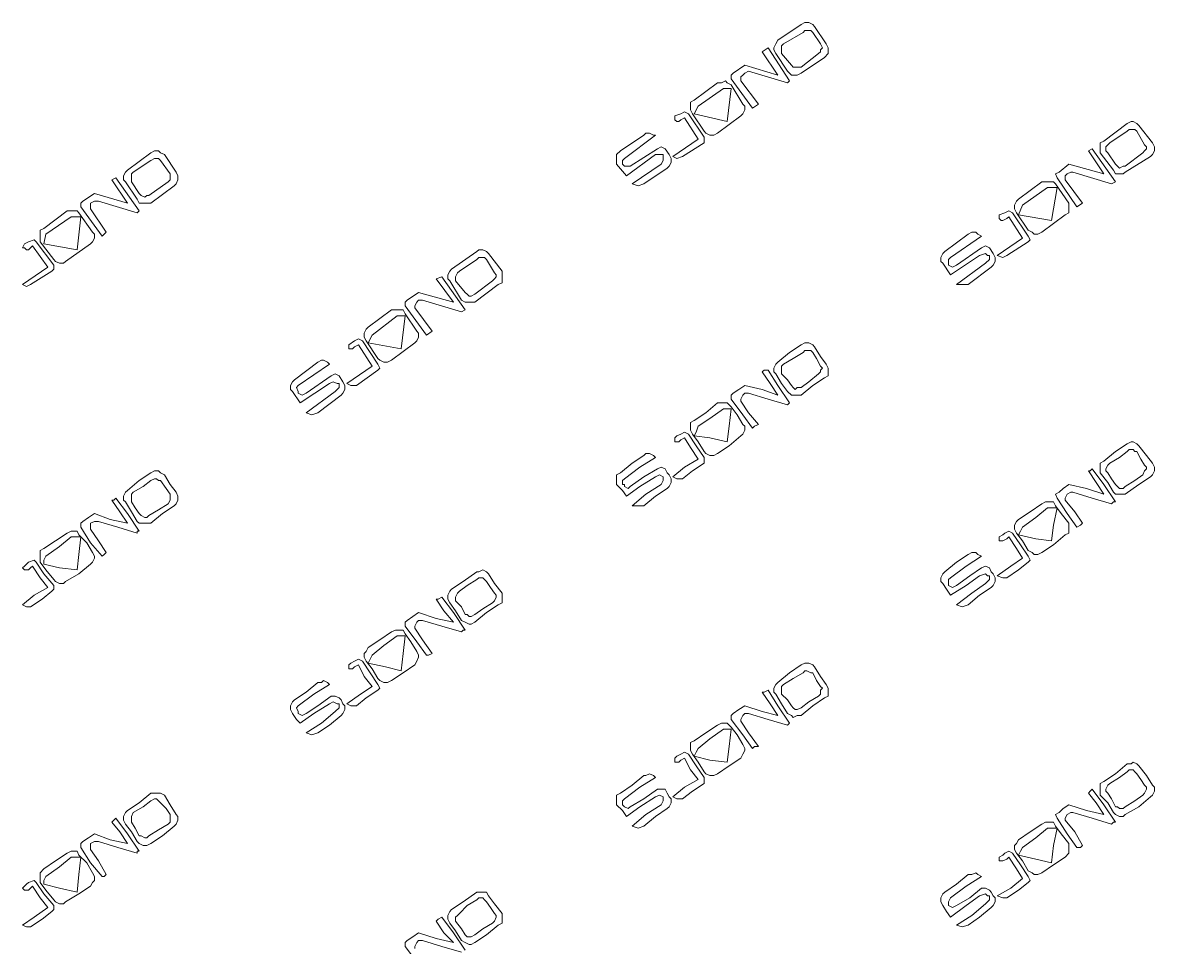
# Model space of a CAD drawing. Extents: x -66030 to 95157, y -13132 to 45879.
# Drawn here: x -17591 to -15314, y 26601 to 28462 of the extents above; entities that cross this region are included whole.
import ezdxf

# ---------------------------------------------------------------- set-up
doc = ezdxf.new("R2010")
doc.units = 0
doc.header["$LTSCALE"] = 100
doc.header["$MEASUREMENT"] = 0
doc.layers.get('0').update_dxf_attribs({"linetype": 'CONTINUOUS'})

msp = doc.modelspace()

# ---------------------------------------------------------------- linework, layer by layer
at = {"lineweight": 0}
for points in [[(-16071.7, 28426.6), (-16024.8, 28457.8), (-16017, 28461.7), (-16009.2, 28461.7), (-16001.4, 28457.8), (-15997.5, 28453.9), (-15974, 28418.8), (-15970.1, 28411), (-15970.1, 28403.2), (-15970.1, 28399.3), (-15978, 28391.4), (-16024.8, 28360.2), (-16032.6, 28356.3), (-16040.4, 28356.3), (-16044.4, 28356.3), (-16052.2, 28364.1), (-16075.6, 28399.3), (-16079.5, 28407.1), (-16079.5, 28411), (-16075.6, 28418.8), (-16071.7, 28426.6)], [(-16060, 28418.8), (-16020.9, 28442.2), (-16017, 28446.1), (-16013.1, 28446.1), (-16005.3, 28446.1), (-16001.4, 28442.2), (-15985.8, 28418.8), (-15981.9, 28411), (-15985.8, 28407.1), (-15985.8, 28403.2), (-15989.7, 28399.3), (-16024.8, 28371.9), (-16032.6, 28371.9), (-16036.5, 28371.9), (-16040.4, 28371.9), (-16044.4, 28375.8), (-16063.9, 28399.3), (-16063.9, 28403.2), (-16063.9, 28411), (-16063.9, 28414.9), (-16060, 28418.8)], [(-16165.4, 28348.5), (-16122.5, 28289.9), (-16110.8, 28297.7), (-16145.9, 28344.6), (-16145.9, 28352.4), (-16142, 28356.3), (-16138.1, 28360.2), (-16130.3, 28364.1), (-16052.2, 28340.7), (-16048.3, 28344.6), (-16091.2, 28411), (-16102.9, 28403.2), (-16071.7, 28356.3), (-16138.1, 28375.8), (-16161.5, 28360.2), (-16165.4, 28356.3), (-16165.4, 28348.5)], [(-16239.7, 28305.5), (-16192.8, 28340.7), (-16185, 28340.7), (-16177.2, 28344.6), (-16173.3, 28340.7), (-16165.4, 28336.8), (-16142, 28297.7), (-16138.1, 28293.8), (-16138.1, 28286), (-16142, 28278.2), (-16145.9, 28274.3), (-16192.8, 28239.1), (-16200.6, 28235.2), (-16208.4, 28235.2), (-16216.2, 28239.1), (-16220.1, 28243), (-16243.6, 28278.2), (-16247.5, 28286), (-16247.5, 28293.8), (-16247.5, 28301.6), (-16239.7, 28305.5)], [(-16239.7, 28278.2), (-16231.8, 28293.8), (-16181.1, 28328.9), (-16165.4, 28328.9), (-16173.3, 28262.5), (-16239.7, 28278.2)], [(-16270.9, 28262.5), (-16274.8, 28262.5), (-16278.7, 28266.4), (-16278.7, 28270.4), (-16278.7, 28274.3), (-16267, 28278.2), (-16259.2, 28282.1), (-16251.4, 28278.2), (-16220.1, 28231.3), (-16220.1, 28227.4), (-16220.1, 28219.6), (-16263.1, 28192.2), (-16274.8, 28188.3), (-16282.6, 28192.2), (-16231.8, 28227.4), (-16259.2, 28270.4), (-16267, 28266.4), (-16270.9, 28262.5)], [(-15415.5, 28223.5), (-15368.6, 28258.6), (-15360.8, 28262.5), (-15356.9, 28262.5), (-15349.1, 28258.6), (-15345.2, 28254.7), (-15317.8, 28219.6), (-15313.9, 28211.8), (-15313.9, 28204), (-15317.8, 28196.1), (-15321.7, 28192.2), (-15372.5, 28161), (-15376.4, 28157.1), (-15384.2, 28157.1), (-15392.1, 28157.1), (-15396, 28164.9), (-15423.3, 28200), (-15423.3, 28204), (-15423.3, 28211.8), (-15423.3, 28219.6), (-15415.5, 28223.5)], [(-16388.1, 28204), (-16341.2, 28235.2), (-16337.3, 28239.1), (-16329.5, 28239.1), (-16321.7, 28235.2), (-16317.8, 28235.2), (-16380.3, 28188.3), (-16384.2, 28184.4), (-16384.2, 28176.6), (-16380.3, 28172.7), (-16372.5, 28172.7), (-16368.5, 28172.7), (-16313.9, 28207.9), (-16306.1, 28211.8), (-16298.2, 28207.9), (-16290.4, 28196.1), (-16286.5, 28188.3), (-16286.5, 28180.5), (-16290.4, 28172.7), (-16294.3, 28168.8), (-16341.2, 28137.6), (-16352.9, 28133.6), (-16364.6, 28137.6), (-16306.1, 28176.6), (-16302.1, 28184.4), (-16302.1, 28192.2), (-16302.1, 28196.1), (-16310, 28196.1), (-16317.8, 28196.1), (-16376.4, 28153.2), (-16395.9, 28176.6), (-16395.9, 28184.4), (-16395.9, 28188.3), (-16395.9, 28196.1), (-16388.1, 28204)], [(-15403.8, 28219.6), (-15368.6, 28243), (-15364.7, 28246.9), (-15356.9, 28246.9), (-15353, 28246.9), (-15349.1, 28243), (-15333.5, 28215.7), (-15329.6, 28211.8), (-15329.6, 28207.9), (-15333.5, 28204), (-15337.4, 28200), (-15372.5, 28172.7), (-15376.4, 28172.7), (-15384.2, 28168.8), (-15388.2, 28172.7), (-15392.1, 28176.6), (-15407.7, 28200), (-15411.6, 28204), (-15411.6, 28211.8), (-15407.7, 28215.7), (-15403.8, 28219.6)], [(-17380.2, 28164.9), (-17333.3, 28200), (-17325.5, 28204), (-17317.7, 28204), (-17313.8, 28200), (-17306, 28196.1), (-17282.5, 28161), (-17278.6, 28153.2), (-17278.6, 28145.4), (-17282.5, 28137.6), (-17286.5, 28133.6), (-17333.3, 28098.5), (-17341.1, 28098.5), (-17348.9, 28098.5), (-17356.8, 28098.5), (-17360.7, 28106.3), (-17384.1, 28141.5), (-17388, 28145.4), (-17388, 28153.2), (-17384.1, 28161), (-17380.2, 28164.9)], [(-15509.2, 28149.3), (-15470.2, 28090.7), (-15458.5, 28098.5), (-15493.6, 28145.4), (-15493.6, 28153.2), (-15489.7, 28157.1), (-15481.9, 28161), (-15478, 28161), (-15399.9, 28137.6), (-15392.1, 28141.5), (-15438.9, 28207.9), (-15446.7, 28204), (-15415.5, 28157.1), (-15485.8, 28176.6), (-15505.3, 28161), (-15513.1, 28157.1), (-15509.2, 28149.3)], [(-17368.5, 28161), (-17333.3, 28184.4), (-17325.5, 28188.3), (-17321.6, 28188.3), (-17317.7, 28188.3), (-17313.8, 28184.4), (-17294.3, 28157.1), (-17294.3, 28153.2), (-17294.3, 28149.3), (-17294.3, 28145.4), (-17298.2, 28141.5), (-17337.2, 28114.1), (-17341.1, 28114.1), (-17345, 28110.2), (-17352.9, 28114.1), (-17356.8, 28118), (-17372.4, 28141.5), (-17372.4, 28145.4), (-17372.4, 28153.2), (-17372.4, 28157.1), (-17368.5, 28161)], [(-17473.9, 28090.7), (-17431, 28032.1), (-17423.2, 28039.9), (-17454.4, 28086.8), (-17454.4, 28090.7), (-17454.4, 28098.5), (-17446.6, 28102.4), (-17438.8, 28102.4), (-17360.7, 28079), (-17356.8, 28082.9), (-17403.6, 28149.3), (-17411.4, 28145.4), (-17380.2, 28098.5), (-17446.6, 28118), (-17470, 28102.4), (-17473.9, 28098.5), (-17473.9, 28090.7)], [(-15587.4, 28106.3), (-15540.5, 28141.5), (-15532.7, 28141.5), (-15524.9, 28141.5), (-15517, 28141.5), (-15513.1, 28137.6), (-15485.8, 28098.5), (-15485.8, 28094.6), (-15485.8, 28086.8), (-15485.8, 28079), (-15493.6, 28075.1), (-15540.5, 28039.9), (-15548.3, 28036), (-15556.1, 28036), (-15560, 28039.9), (-15567.8, 28043.8), (-15591.3, 28079), (-15595.2, 28086.8), (-15595.2, 28094.6), (-15591.3, 28102.4), (-15587.4, 28106.3)], [(-15587.4, 28075.1), (-15579.5, 28094.6), (-15528.8, 28129.7), (-15509.2, 28129.7), (-15521, 28063.3), (-15587.4, 28075.1)], [(-17548.2, 28047.7), (-17501.3, 28082.9), (-17493.5, 28082.9), (-17489.6, 28082.9), (-17481.7, 28082.9), (-17477.8, 28079), (-17450.5, 28039.9), (-17446.6, 28036), (-17446.6, 28028.2), (-17450.5, 28020.4), (-17454.4, 28016.5), (-17505.2, 27981.3), (-17509.1, 27977.4), (-17516.9, 27977.4), (-17524.7, 27981.3), (-17528.6, 27985.2), (-17556, 28020.4), (-17556, 28028.2), (-17556, 28036), (-17556, 28043.8), (-17548.2, 28047.7)], [(-15618.6, 28063.3), (-15622.5, 28063.3), (-15626.4, 28067.2), (-15626.4, 28067.2), (-15626.4, 28075.1), (-15614.7, 28079), (-15606.9, 28082.9), (-15599.1, 28079), (-15567.8, 28032.1), (-15563.9, 28024.3), (-15567.8, 28020.4), (-15610.8, 27993), (-15618.6, 27989.1), (-15630.3, 27993), (-15579.5, 28028.2), (-15606.9, 28071.2), (-15610.8, 28067.2), (-15618.6, 28063.3)], [(-17548.2, 28016.5), (-17544.2, 28036), (-17493.5, 28071.2), (-17473.9, 28071.2), (-17481.7, 28004.7), (-17548.2, 28016.5)], [(-15735.8, 28000.8), (-15688.9, 28036), (-15681.1, 28039.9), (-15673.3, 28039.9), (-15669.4, 28036), (-15661.6, 28032.1), (-15724.1, 27989.1), (-15728, 27985.2), (-15728, 27977.4), (-15728, 27973.5), (-15720.2, 27969.6), (-15712.3, 27973.5), (-15661.6, 28008.7), (-15653.8, 28012.6), (-15645.9, 28008.7), (-15638.1, 27996.9), (-15634.2, 27989.1), (-15634.2, 27981.3), (-15638.1, 27973.5), (-15642, 27969.6), (-15688.9, 27934.4), (-15700.6, 27934.4), (-15712.3, 27934.4), (-15653.8, 27977.4), (-15645.9, 27985.2), (-15645.9, 27993), (-15649.9, 27993), (-15653.8, 27996.9), (-15665.5, 27993), (-15724.1, 27954), (-15739.7, 27977.4), (-15743.6, 27981.3), (-15743.6, 27989.1), (-15739.7, 27996.9), (-15735.8, 28000.8)], [(-17579.4, 28004.7), (-17583.3, 28004.7), (-17587.2, 28008.7), (-17591.1, 28008.7), (-17587.2, 28016.5), (-17579.4, 28020.4), (-17567.7, 28024.3), (-17563.8, 28020.4), (-17528.6, 27973.5), (-17528.6, 27965.7), (-17532.5, 27961.8), (-17575.5, 27934.4), (-17583.3, 27930.5), (-17591.1, 27934.4), (-17540.3, 27969.6), (-17571.6, 28012.6), (-17575.5, 28008.7), (-17579.4, 28004.7)], [(-16727.9, 27965.7), (-16677.1, 28000.8), (-16673.2, 28004.7), (-16665.4, 28004.7), (-16657.6, 28000.8), (-16653.7, 27996.9), (-16626.3, 27961.8), (-16626.3, 27954), (-16626.3, 27946.2), (-16626.3, 27938.3), (-16634.2, 27934.4), (-16681, 27899.3), (-16688.8, 27899.3), (-16692.7, 27899.3), (-16700.6, 27899.3), (-16708.4, 27903.2), (-16731.8, 27942.3), (-16735.7, 27946.2), (-16735.7, 27954), (-16731.8, 27961.8), (-16727.9, 27965.7)], [(-16712.3, 27961.8), (-16677.1, 27985.2), (-16673.2, 27989.1), (-16665.4, 27989.1), (-16661.5, 27989.1), (-16657.6, 27985.2), (-16642, 27957.9), (-16638.1, 27954), (-16638.1, 27950.1), (-16642, 27946.2), (-16645.9, 27942.3), (-16681, 27914.9), (-16688.8, 27911), (-16692.7, 27911), (-16696.6, 27914.9), (-16700.6, 27918.8), (-16720.1, 27942.3), (-16720.1, 27946.2), (-16720.1, 27950.1), (-16716.2, 27957.9), (-16712.3, 27961.8)], [(-16821.6, 27891.5), (-16778.7, 27832.9), (-16767, 27840.7), (-16802.1, 27887.6), (-16802.1, 27891.5), (-16798.2, 27899.3), (-16794.3, 27903.2), (-16786.5, 27903.2), (-16708.4, 27879.8), (-16700.6, 27883.7), (-16747.4, 27950.1), (-16759.1, 27946.2), (-16724, 27899.3), (-16794.3, 27918.8), (-16817.7, 27903.2), (-16821.6, 27899.3), (-16821.6, 27891.5)], [(-16895.9, 27848.5), (-16849, 27883.7), (-16841.2, 27883.7), (-16833.4, 27883.7), (-16825.5, 27883.7), (-16821.6, 27875.9), (-16798.2, 27840.7), (-16794.3, 27836.8), (-16794.3, 27829), (-16798.2, 27821.2), (-16802.1, 27817.3), (-16849, 27782.1), (-16856.8, 27778.2), (-16864.6, 27778.2), (-16872.4, 27782.1), (-16876.3, 27786), (-16899.8, 27821.2), (-16903.7, 27829), (-16903.7, 27836.8), (-16899.8, 27844.6), (-16895.9, 27848.5)], [(-16895.9, 27817.3), (-16888, 27832.9), (-16837.3, 27871.9), (-16821.6, 27871.9), (-16829.5, 27805.5), (-16895.9, 27817.3)], [(-16927.1, 27805.5), (-16931, 27805.5), (-16934.9, 27805.5), (-16934.9, 27809.5), (-16934.9, 27813.4), (-16923.2, 27821.2), (-16915.4, 27825.1), (-16907.6, 27821.2), (-16876.3, 27774.3), (-16872.4, 27766.5), (-16876.3, 27762.6), (-16919.3, 27731.3), (-16931, 27731.3), (-16938.8, 27735.2), (-16888, 27770.4), (-16915.4, 27813.4), (-16923.2, 27809.5), (-16927.1, 27805.5)], [(-16071.7, 27778.2), (-16048.3, 27797.7), (-16024.8, 27813.4), (-16017, 27817.3), (-16009.2, 27817.3), (-16001.4, 27813.4), (-15997.5, 27809.5), (-15985.8, 27789.9), (-15974, 27774.3), (-15970.1, 27766.5), (-15970.1, 27758.7), (-15970.1, 27750.9), (-15978, 27747), (-16001.4, 27731.3), (-16024.8, 27711.8), (-16032.6, 27711.8), (-16040.4, 27711.8), (-16044.4, 27711.8), (-16052.2, 27719.6), (-16063.9, 27735.2), (-16075.6, 27754.8), (-16079.5, 27758.7), (-16079.5, 27766.5), (-16075.6, 27774.3), (-16071.7, 27778.2)], [(-17044.3, 27743), (-16997.4, 27778.2), (-16989.6, 27782.1), (-16985.7, 27782.1), (-16977.9, 27778.2), (-16974, 27774.3), (-17036.5, 27731.3), (-17040.4, 27727.4), (-17036.5, 27719.6), (-17036.5, 27715.7), (-17028.7, 27711.8), (-17020.8, 27715.7), (-16970.1, 27750.9), (-16962.3, 27754.8), (-16954.4, 27750.9), (-16946.6, 27739.1), (-16942.7, 27731.3), (-16942.7, 27723.5), (-16946.6, 27715.7), (-16950.5, 27711.8), (-16997.4, 27676.6), (-17009.1, 27672.7), (-17020.8, 27676.6), (-16962.3, 27719.6), (-16954.4, 27727.4), (-16954.4, 27735.2), (-16958.3, 27735.2), (-16966.2, 27739.1), (-16974, 27735.2), (-17032.6, 27696.2), (-17048.2, 27719.6), (-17052.1, 27723.5), (-17052.1, 27731.3), (-17048.2, 27739.1), (-17044.3, 27743)], [(-16060, 27774.3), (-16040.4, 27786), (-16020.9, 27797.7), (-16017, 27801.6), (-16013.1, 27801.6), (-16005.3, 27801.6), (-16001.4, 27797.7), (-15993.6, 27786), (-15985.8, 27770.4), (-15981.9, 27766.5), (-15985.8, 27762.6), (-15985.8, 27758.7), (-15989.7, 27754.8), (-16009.2, 27739.1), (-16024.8, 27727.4), (-16032.6, 27727.4), (-16036.5, 27723.5), (-16040.4, 27727.4), (-16044.4, 27731.3), (-16052.2, 27743), (-16063.9, 27754.8), (-16063.9, 27758.7), (-16063.9, 27762.6), (-16063.9, 27770.4), (-16060, 27774.3)], [(-16165.4, 27704), (-16142, 27672.7), (-16122.5, 27645.4), (-16118.6, 27649.3), (-16110.8, 27653.2), (-16130.3, 27676.6), (-16145.9, 27700.1), (-16145.9, 27704), (-16142, 27711.8), (-16138.1, 27715.7), (-16130.3, 27715.7), (-16091.2, 27704), (-16052.2, 27692.3), (-16048.3, 27696.2), (-16048.3, 27696.2), (-16071.7, 27731.3), (-16091.2, 27762.6), (-16099, 27762.6), (-16102.9, 27758.7), (-16087.3, 27735.2), (-16071.7, 27711.8), (-16102.9, 27723.5), (-16138.1, 27731.3), (-16149.8, 27723.5), (-16161.5, 27715.7), (-16165.4, 27711.8), (-16165.4, 27704)], [(-16239.7, 27661), (-16216.2, 27676.6), (-16192.8, 27696.2), (-16185, 27696.2), (-16177.2, 27696.2), (-16173.3, 27696.2), (-16165.4, 27688.4), (-16153.7, 27672.7), (-16142, 27653.2), (-16138.1, 27649.3), (-16138.1, 27641.5), (-16142, 27633.7), (-16145.9, 27629.8), (-16169.3, 27610.2), (-16192.8, 27594.6), (-16200.6, 27590.7), (-16208.4, 27590.7), (-16216.2, 27594.6), (-16220.1, 27598.5), (-16231.8, 27618.1), (-16243.6, 27633.7), (-16247.5, 27641.5), (-16247.5, 27649.3), (-16247.5, 27657.1), (-16239.7, 27661)], [(-16239.7, 27629.8), (-16235.7, 27637.6), (-16231.8, 27649.3), (-16208.4, 27664.9), (-16181.1, 27684.5), (-16173.3, 27684.5), (-16165.4, 27684.5), (-16169.3, 27649.3), (-16173.3, 27618.1), (-16208.4, 27625.9), (-16239.7, 27629.8)], [(-16270.9, 27618.1), (-16274.8, 27618.1), (-16278.7, 27618.1), (-16278.7, 27622), (-16278.7, 27625.9), (-16274.8, 27629.8), (-16267, 27633.7), (-16259.2, 27637.6), (-16251.4, 27633.7), (-16235.7, 27610.2), (-16220.1, 27586.8), (-16220.1, 27579), (-16220.1, 27575.1), (-16243.6, 27559.5), (-16263.1, 27543.8), (-16274.8, 27543.8), (-16282.6, 27547.8), (-16259.2, 27567.3), (-16231.8, 27582.9), (-16247.5, 27606.3), (-16259.2, 27625.9), (-16267, 27622), (-16270.9, 27618.1)], [(-15415.5, 27579), (-15392.1, 27598.5), (-15368.6, 27614.2), (-15360.8, 27618.1), (-15356.9, 27618.1), (-15349.1, 27614.2), (-15345.2, 27610.2), (-15329.6, 27590.7), (-15317.8, 27575.1), (-15313.9, 27567.3), (-15313.9, 27559.5), (-15317.8, 27551.7), (-15321.7, 27547.8), (-15345.2, 27532.1), (-15372.5, 27512.6), (-15376.4, 27512.6), (-15384.2, 27512.6), (-15392.1, 27512.6), (-15396, 27516.5), (-15407.7, 27536), (-15423.3, 27555.6), (-15423.3, 27559.5), (-15423.3, 27567.3), (-15423.3, 27575.1), (-15415.5, 27579)], [(-15403.8, 27575.1), (-15384.2, 27586.8), (-15368.6, 27598.5), (-15364.7, 27602.4), (-15356.9, 27602.4), (-15353, 27598.5), (-15349.1, 27598.5), (-15341.3, 27582.9), (-15333.5, 27571.2), (-15329.6, 27567.3), (-15329.6, 27563.4), (-15333.5, 27559.5), (-15337.4, 27551.7), (-15353, 27539.9), (-15372.5, 27528.2), (-15376.4, 27524.3), (-15384.2, 27524.3), (-15388.2, 27528.2), (-15392.1, 27532.1), (-15399.9, 27543.8), (-15407.7, 27555.6), (-15411.6, 27559.5), (-15411.6, 27563.4), (-15407.7, 27571.2), (-15403.8, 27575.1)], [(-16388.1, 27555.6), (-16364.6, 27575.1), (-16341.2, 27590.7), (-16337.3, 27594.6), (-16329.5, 27594.6), (-16321.7, 27590.7), (-16317.8, 27586.8), (-16349, 27567.3), (-16380.3, 27543.8), (-16384.2, 27539.9), (-16384.2, 27532.1), (-16380.3, 27532.1), (-16380.3, 27528.2), (-16372.5, 27524.3), (-16368.5, 27528.2), (-16341.2, 27547.8), (-16313.9, 27563.4), (-16306.1, 27567.3), (-16298.2, 27563.4), (-16294.3, 27555.6), (-16290.4, 27551.7), (-16286.5, 27543.8), (-16286.5, 27536), (-16290.4, 27528.2), (-16294.3, 27524.3), (-16317.8, 27508.7), (-16341.2, 27489.2), (-16352.9, 27489.2), (-16364.6, 27489.2), (-16337.3, 27512.6), (-16306.1, 27532.1), (-16302.1, 27539.9), (-16302.1, 27547.8), (-16302.1, 27547.8), (-16302.1, 27547.8), (-16310, 27551.7), (-16317.8, 27547.8), (-16349, 27528.2), (-16376.4, 27508.7), (-16384.2, 27520.4), (-16395.9, 27532.1), (-16395.9, 27536), (-16395.9, 27543.8), (-16395.9, 27551.7), (-16388.1, 27555.6)], [(-17380.2, 27520.4), (-17356.8, 27539.9), (-17333.3, 27555.6), (-17325.5, 27559.5), (-17317.7, 27559.5), (-17313.8, 27555.6), (-17306, 27551.7), (-17294.3, 27532.1), (-17282.5, 27516.5), (-17278.6, 27508.7), (-17278.6, 27500.9), (-17282.5, 27493.1), (-17286.5, 27489.2), (-17309.9, 27473.5), (-17333.3, 27454), (-17341.1, 27454), (-17348.9, 27454), (-17356.8, 27454), (-17360.7, 27457.9), (-17372.4, 27477.4), (-17384.1, 27497), (-17388, 27500.9), (-17388, 27508.7), (-17384.1, 27516.5), (-17380.2, 27520.4)], [(-15509.2, 27504.8), (-15489.7, 27473.5), (-15470.2, 27446.2), (-15462.4, 27450.1), (-15458.5, 27454), (-15474.1, 27477.4), (-15493.6, 27500.9), (-15493.6, 27504.8), (-15489.7, 27512.6), (-15481.9, 27516.5), (-15478, 27516.5), (-15438.9, 27504.8), (-15399.9, 27493.1), (-15396, 27497), (-15392.1, 27497), (-15415.5, 27532.1), (-15438.9, 27563.4), (-15442.8, 27559.5), (-15446.7, 27559.5), (-15431.1, 27536), (-15415.5, 27512.6), (-15450.6, 27524.3), (-15485.8, 27532.1), (-15497.5, 27524.3), (-15505.3, 27516.5), (-15513.1, 27512.6), (-15509.2, 27504.8)], [(-17368.5, 27516.5), (-17348.9, 27528.2), (-17333.3, 27539.9), (-17325.5, 27543.8), (-17321.6, 27543.8), (-17317.7, 27539.9), (-17313.8, 27539.9), (-17302.1, 27524.3), (-17294.3, 27512.6), (-17294.3, 27508.7), (-17294.3, 27504.8), (-17294.3, 27500.9), (-17298.2, 27493.1), (-17317.7, 27481.3), (-17337.2, 27469.6), (-17341.1, 27465.7), (-17345, 27465.7), (-17352.9, 27469.6), (-17356.8, 27473.5), (-17364.6, 27485.3), (-17372.4, 27497), (-17372.4, 27500.9), (-17372.4, 27504.8), (-17372.4, 27512.6), (-17368.5, 27516.5)], [(-17473.9, 27446.2), (-17454.4, 27414.9), (-17431, 27387.6), (-17427.1, 27391.5), (-17423.2, 27395.4), (-17438.8, 27418.9), (-17454.4, 27442.3), (-17454.4, 27446.2), (-17454.4, 27454), (-17446.6, 27457.9), (-17438.8, 27457.9), (-17399.7, 27446.2), (-17360.7, 27434.5), (-17360.7, 27438.4), (-17356.8, 27438.4), (-17380.2, 27473.5), (-17403.6, 27504.8), (-17407.5, 27500.9), (-17411.4, 27500.9), (-17395.8, 27477.4), (-17380.2, 27454), (-17415.3, 27461.8), (-17446.6, 27473.5), (-17458.3, 27465.7), (-17470, 27457.9), (-17473.9, 27454), (-17473.9, 27446.2)], [(-15587.4, 27461.8), (-15563.9, 27477.4), (-15540.5, 27493.1), (-15532.7, 27497), (-15524.9, 27497), (-15517, 27497), (-15513.1, 27489.2), (-15501.4, 27473.5), (-15485.8, 27454), (-15485.8, 27450.1), (-15485.8, 27442.3), (-15485.8, 27434.5), (-15493.6, 27430.6), (-15517, 27411), (-15540.5, 27395.4), (-15548.3, 27391.5), (-15556.1, 27391.5), (-15560, 27395.4), (-15567.8, 27399.3), (-15579.5, 27418.9), (-15591.3, 27434.5), (-15595.2, 27442.3), (-15595.2, 27450.1), (-15591.3, 27457.9), (-15587.4, 27461.8)], [(-15587.4, 27430.6), (-15583.4, 27438.4), (-15579.5, 27446.2), (-15552.2, 27465.7), (-15528.8, 27485.3), (-15521, 27485.3), (-15509.2, 27485.3), (-15517, 27450.1), (-15521, 27418.9), (-15552.2, 27422.8), (-15587.4, 27430.6)], [(-17548.2, 27403.2), (-17524.7, 27418.9), (-17501.3, 27434.5), (-17493.5, 27438.4), (-17489.6, 27438.4), (-17481.7, 27438.4), (-17477.8, 27430.6), (-17462.2, 27414.9), (-17450.5, 27395.4), (-17446.6, 27387.6), (-17446.6, 27383.7), (-17450.5, 27375.9), (-17454.4, 27372), (-17477.8, 27352.5), (-17505.2, 27336.8), (-17509.1, 27332.9), (-17516.9, 27332.9), (-17524.7, 27336.8), (-17528.6, 27340.7), (-17544.2, 27360.3), (-17556, 27375.9), (-17556, 27383.7), (-17556, 27391.5), (-17556, 27399.3), (-17548.2, 27403.2)], [(-17548.2, 27372), (-17548.2, 27379.8), (-17544.2, 27387.6), (-17516.9, 27407.1), (-17493.5, 27426.7), (-17481.7, 27426.7), (-17473.9, 27426.7), (-17477.8, 27391.5), (-17481.7, 27360.3), (-17516.9, 27364.2), (-17548.2, 27372)], [(-15618.6, 27418.9), (-15622.5, 27418.9), (-15626.4, 27418.9), (-15626.4, 27422.8), (-15626.4, 27426.7), (-15618.6, 27430.6), (-15614.7, 27434.5), (-15606.9, 27438.4), (-15599.1, 27434.5), (-15583.4, 27411), (-15567.8, 27387.6), (-15563.9, 27379.8), (-15567.8, 27375.9), (-15587.4, 27360.3), (-15610.8, 27344.6), (-15618.6, 27344.6), (-15630.3, 27348.5), (-15603, 27368.1), (-15579.5, 27383.7), (-15591.3, 27403.2), (-15606.9, 27426.7), (-15610.8, 27422.8), (-15618.6, 27418.9)], [(-15735.8, 27356.4), (-15712.3, 27375.9), (-15688.9, 27391.5), (-15681.1, 27395.4), (-15673.3, 27395.4), (-15669.4, 27391.5), (-15661.6, 27387.6), (-15692.8, 27368.1), (-15724.1, 27344.6), (-15728, 27340.7), (-15728, 27332.9), (-15728, 27332.9), (-15728, 27329), (-15720.2, 27325.1), (-15712.3, 27329), (-15685, 27348.5), (-15661.6, 27364.2), (-15653.8, 27368.1), (-15645.9, 27364.2), (-15642, 27356.4), (-15638.1, 27352.5), (-15634.2, 27344.6), (-15634.2, 27336.8), (-15638.1, 27329), (-15642, 27325.1), (-15665.5, 27309.5), (-15688.9, 27290), (-15700.6, 27286.1), (-15712.3, 27290), (-15681.1, 27313.4), (-15653.8, 27332.9), (-15645.9, 27340.7), (-15645.9, 27348.5), (-15645.9, 27348.5), (-15649.9, 27348.5), (-15653.8, 27352.5), (-15665.5, 27348.5), (-15692.8, 27329), (-15724.1, 27309.5), (-15731.9, 27321.2), (-15739.7, 27332.9), (-15743.6, 27336.8), (-15743.6, 27344.6), (-15739.7, 27352.5), (-15735.8, 27356.4)], [(-17579.4, 27360.3), (-17583.3, 27360.3), (-17587.2, 27360.3), (-17591.1, 27364.2), (-17587.2, 27368.1), (-17583.3, 27372), (-17579.4, 27375.9), (-17567.7, 27379.8), (-17563.8, 27375.9), (-17548.2, 27352.5), (-17528.6, 27329), (-17528.6, 27321.2), (-17532.5, 27317.3), (-17552.1, 27301.7), (-17575.5, 27286.1), (-17583.3, 27286.1), (-17591.1, 27290), (-17567.7, 27309.5), (-17540.3, 27325.1), (-17556, 27344.6), (-17571.6, 27368.1), (-17575.5, 27364.2), (-17579.4, 27360.3)], [(-16727.9, 27321.2), (-16704.5, 27336.8), (-16677.1, 27356.4), (-16673.2, 27356.4), (-16665.4, 27360.3), (-16657.6, 27356.4), (-16653.7, 27352.5), (-16642, 27332.9), (-16626.3, 27313.4), (-16626.3, 27309.5), (-16626.3, 27301.7), (-16626.3, 27293.9), (-16634.2, 27290), (-16657.6, 27274.3), (-16681, 27254.8), (-16688.8, 27250.9), (-16692.7, 27250.9), (-16700.6, 27254.8), (-16708.4, 27258.7), (-16720.1, 27278.2), (-16731.8, 27293.9), (-16735.7, 27301.7), (-16735.7, 27309.5), (-16731.8, 27317.3), (-16727.9, 27321.2)], [(-16712.3, 27317.3), (-16696.6, 27329), (-16677.1, 27340.7), (-16673.2, 27344.6), (-16665.4, 27344.6), (-16661.5, 27340.7), (-16657.6, 27336.8), (-16649.8, 27325.1), (-16642, 27313.4), (-16638.1, 27309.5), (-16638.1, 27305.6), (-16642, 27297.8), (-16645.9, 27293.9), (-16665.4, 27282.1), (-16681, 27270.4), (-16688.8, 27266.5), (-16692.7, 27266.5), (-16696.6, 27270.4), (-16700.6, 27270.4), (-16708.4, 27286.1), (-16720.1, 27297.8), (-16720.1, 27301.7), (-16720.1, 27305.6), (-16716.2, 27313.4), (-16712.3, 27317.3)], [(-16821.6, 27247), (-16798.2, 27215.7), (-16778.7, 27188.4), (-16774.8, 27188.4), (-16767, 27192.3), (-16786.5, 27219.7), (-16802.1, 27243.1), (-16802.1, 27247), (-16798.2, 27254.8), (-16794.3, 27258.7), (-16786.5, 27258.7), (-16747.4, 27247), (-16708.4, 27235.3), (-16704.5, 27239.2), (-16700.6, 27239.2), (-16724, 27274.3), (-16747.4, 27305.6), (-16755.2, 27301.7), (-16759.1, 27301.7), (-16743.5, 27278.2), (-16724, 27254.8), (-16759.1, 27262.6), (-16794.3, 27274.3), (-16806, 27266.5), (-16817.7, 27258.7), (-16821.6, 27254.8), (-16821.6, 27247)], [(-16895.9, 27204), (-16872.4, 27219.7), (-16849, 27235.3), (-16841.2, 27239.2), (-16833.4, 27239.2), (-16825.5, 27239.2), (-16821.6, 27231.4), (-16809.9, 27215.7), (-16798.2, 27196.2), (-16794.3, 27188.4), (-16794.3, 27184.5), (-16798.2, 27176.7), (-16802.1, 27168.9), (-16825.5, 27153.2), (-16849, 27137.6), (-16856.8, 27133.7), (-16864.6, 27133.7), (-16872.4, 27137.6), (-16876.3, 27141.5), (-16888, 27161.1), (-16899.8, 27176.7), (-16903.7, 27184.5), (-16903.7, 27192.3), (-16899.8, 27196.2), (-16895.9, 27204)], [(-16895.9, 27172.8), (-16891.9, 27180.6), (-16888, 27188.4), (-16864.6, 27207.9), (-16837.3, 27227.5), (-16829.5, 27227.5), (-16821.6, 27227.5), (-16825.5, 27192.3), (-16829.5, 27157.2), (-16860.7, 27165), (-16895.9, 27172.8)], [(-16927.1, 27161.1), (-16931, 27161.1), (-16934.9, 27161.1), (-16934.9, 27165), (-16934.9, 27168.9), (-16931, 27172.8), (-16923.2, 27176.7), (-16915.4, 27180.6), (-16907.6, 27176.7), (-16891.9, 27153.2), (-16876.3, 27129.8), (-16872.4, 27122), (-16876.3, 27118.1), (-16899.8, 27102.5), (-16919.3, 27086.8), (-16931, 27086.8), (-16938.8, 27090.8), (-16911.5, 27110.3), (-16888, 27125.9), (-16903.7, 27145.4), (-16915.4, 27168.9), (-16923.2, 27165), (-16927.1, 27161.1)], [(-16071.7, 27133.7), (-16048.3, 27153.2), (-16024.8, 27168.9), (-16017, 27172.8), (-16009.2, 27172.8), (-16001.4, 27168.9), (-15997.5, 27165), (-15985.8, 27145.4), (-15974, 27129.8), (-15970.1, 27122), (-15970.1, 27114.2), (-15970.1, 27106.4), (-15978, 27102.5), (-16001.4, 27086.8), (-16024.8, 27067.3), (-16032.6, 27067.3), (-16040.4, 27063.4), (-16044.4, 27067.3), (-16052.2, 27071.2), (-16063.9, 27090.8), (-16075.6, 27110.3), (-16079.5, 27114.2), (-16079.5, 27122), (-16075.6, 27129.8), (-16071.7, 27133.7)], [(-16060, 27129.8), (-16040.4, 27141.5), (-16020.9, 27153.2), (-16017, 27157.2), (-16013.1, 27157.2), (-16005.3, 27153.2), (-16001.4, 27153.2), (-15993.6, 27137.6), (-15985.8, 27125.9), (-15981.9, 27122), (-15985.8, 27118.1), (-15985.8, 27110.3), (-15989.7, 27106.4), (-16009.2, 27094.7), (-16024.8, 27082.9), (-16032.6, 27079), (-16036.5, 27079), (-16040.4, 27082.9), (-16044.4, 27086.8), (-16052.2, 27098.6), (-16063.9, 27110.3), (-16063.9, 27114.2), (-16063.9, 27118.1), (-16063.9, 27125.9), (-16060, 27129.8)], [(-17044.3, 27098.6), (-17020.8, 27114.2), (-16997.4, 27133.7), (-16989.6, 27133.7), (-16985.7, 27137.6), (-16977.9, 27133.7), (-16974, 27129.8), (-17005.2, 27110.3), (-17036.5, 27086.8), (-17040.4, 27082.9), (-17036.5, 27075.1), (-17036.5, 27071.2), (-17036.5, 27071.2), (-17028.7, 27067.3), (-17020.8, 27071.2), (-16997.4, 27086.8), (-16970.1, 27106.4), (-16962.3, 27106.4), (-16954.4, 27102.5), (-16950.5, 27098.6), (-16946.6, 27090.8), (-16942.7, 27086.8), (-16942.7, 27079), (-16946.6, 27071.2), (-16950.5, 27067.3), (-16974, 27047.8), (-16997.4, 27032.2), (-17009.1, 27028.3), (-17020.8, 27032.2), (-16989.6, 27051.7), (-16962.3, 27075.1), (-16954.4, 27082.9), (-16954.4, 27090.8), (-16958.3, 27090.8), (-16958.3, 27090.8), (-16966.2, 27094.7), (-16974, 27090.8), (-17005.2, 27071.2), (-17032.6, 27051.7), (-17040.4, 27059.5), (-17048.2, 27071.2), (-17052.1, 27079), (-17052.1, 27086.8), (-17048.2, 27094.7), (-17044.3, 27098.6)], [(-16165.4, 27059.5), (-16142, 27028.3), (-16122.5, 27000.9), (-16118.6, 27004.8), (-16110.8, 27004.8), (-16130.3, 27032.2), (-16145.9, 27055.6), (-16145.9, 27059.5), (-16142, 27067.3), (-16138.1, 27071.2), (-16130.3, 27071.2), (-16091.2, 27059.5), (-16052.2, 27047.8), (-16048.3, 27051.7), (-16048.3, 27051.7), (-16071.7, 27086.8), (-16091.2, 27118.1), (-16099, 27114.2), (-16102.9, 27114.2), (-16087.3, 27090.8), (-16071.7, 27067.3), (-16102.9, 27075.1), (-16138.1, 27086.8), (-16149.8, 27079), (-16161.5, 27071.2), (-16165.4, 27067.3), (-16165.4, 27059.5)], [(-16239.7, 27016.5), (-16216.2, 27032.2), (-16192.8, 27047.8), (-16185, 27051.7), (-16177.2, 27051.7), (-16173.3, 27051.7), (-16165.4, 27043.9), (-16153.7, 27028.3), (-16142, 27008.7), (-16138.1, 27000.9), (-16138.1, 26997), (-16142, 26989.2), (-16145.9, 26981.4), (-16169.3, 26965.8), (-16192.8, 26950.1), (-16200.6, 26946.2), (-16208.4, 26946.2), (-16216.2, 26950.1), (-16220.1, 26954), (-16231.8, 26973.6), (-16243.6, 26989.2), (-16247.5, 26997), (-16247.5, 27004.8), (-16247.5, 27012.6), (-16239.7, 27016.5)], [(-16239.7, 26985.3), (-16235.7, 26993.1), (-16231.8, 27000.9), (-16208.4, 27020.4), (-16181.1, 27040), (-16173.3, 27040), (-16165.4, 27040), (-16169.3, 27004.8), (-16173.3, 26973.6), (-16208.4, 26977.5), (-16239.7, 26985.3)], [(-16270.9, 26973.6), (-16274.8, 26973.6), (-16278.7, 26973.6), (-16278.7, 26977.5), (-16278.7, 26981.4), (-16274.8, 26985.3), (-16267, 26989.2), (-16259.2, 26993.1), (-16251.4, 26989.2), (-16235.7, 26965.8), (-16220.1, 26942.3), (-16220.1, 26934.5), (-16220.1, 26930.6), (-16243.6, 26915), (-16263.1, 26899.4), (-16274.8, 26899.4), (-16282.6, 26903.3), (-16259.2, 26922.8), (-16231.8, 26938.4), (-16247.5, 26958), (-16259.2, 26981.4), (-16267, 26977.5), (-16270.9, 26973.6)], [(-15415.5, 26934.5), (-15392.1, 26950.1), (-15368.6, 26969.7), (-15360.8, 26969.7), (-15356.9, 26973.6), (-15349.1, 26969.7), (-15345.2, 26965.8), (-15329.6, 26946.2), (-15317.8, 26926.7), (-15313.9, 26922.8), (-15313.9, 26915), (-15317.8, 26907.2), (-15321.7, 26903.3), (-15345.2, 26883.7), (-15372.5, 26868.1), (-15376.4, 26864.2), (-15384.2, 26864.2), (-15392.1, 26868.1), (-15396, 26872), (-15407.7, 26891.5), (-15423.3, 26907.2), (-15423.3, 26915), (-15423.3, 26922.8), (-15423.3, 26930.6), (-15415.5, 26934.5)], [(-16388.1, 26911.1), (-16364.6, 26926.7), (-16341.2, 26946.2), (-16337.3, 26946.2), (-16329.5, 26950.1), (-16321.7, 26946.2), (-16317.8, 26942.3), (-16349, 26922.8), (-16380.3, 26899.4), (-16384.2, 26895.5), (-16384.2, 26887.6), (-16380.3, 26883.7), (-16380.3, 26883.7), (-16372.5, 26879.8), (-16368.5, 26883.7), (-16341.2, 26899.4), (-16313.9, 26918.9), (-16306.1, 26918.9), (-16298.2, 26918.9), (-16294.3, 26911.1), (-16290.4, 26903.3), (-16286.5, 26899.4), (-16286.5, 26891.5), (-16290.4, 26883.7), (-16294.3, 26879.8), (-16317.8, 26864.2), (-16341.2, 26844.7), (-16352.9, 26840.8), (-16364.6, 26844.7), (-16337.3, 26868.1), (-16306.1, 26887.6), (-16302.1, 26895.5), (-16302.1, 26903.3), (-16302.1, 26903.3), (-16302.1, 26903.3), (-16310, 26907.2), (-16317.8, 26903.3), (-16349, 26883.7), (-16376.4, 26864.2), (-16384.2, 26875.9), (-16395.9, 26887.6), (-16395.9, 26891.5), (-16395.9, 26899.4), (-16395.9, 26907.2), (-16388.1, 26911.1)], [(-15403.8, 26930.6), (-15384.2, 26942.3), (-15368.6, 26954), (-15364.7, 26958), (-15356.9, 26958), (-15353, 26954), (-15349.1, 26950.1), (-15341.3, 26938.4), (-15333.5, 26926.7), (-15329.6, 26922.8), (-15329.6, 26918.9), (-15333.5, 26911.1), (-15337.4, 26907.2), (-15353, 26895.5), (-15372.5, 26883.7), (-15376.4, 26879.8), (-15384.2, 26879.8), (-15388.2, 26883.7), (-15392.1, 26883.7), (-15399.9, 26899.4), (-15407.7, 26911.1), (-15411.6, 26915), (-15411.6, 26918.9), (-15407.7, 26926.7), (-15403.8, 26930.6)], [(-15509.2, 26860.3), (-15489.7, 26829.1), (-15470.2, 26801.7), (-15462.4, 26801.7), (-15458.5, 26805.6), (-15474.1, 26833), (-15493.6, 26856.4), (-15493.6, 26860.3), (-15489.7, 26868.1), (-15481.9, 26872), (-15478, 26872), (-15438.9, 26860.3), (-15399.9, 26848.6), (-15396, 26852.5), (-15392.1, 26852.5), (-15415.5, 26887.6), (-15438.9, 26918.9), (-15442.8, 26915), (-15446.7, 26911.1), (-15431.1, 26891.5), (-15415.5, 26868.1), (-15450.6, 26875.9), (-15485.8, 26887.6), (-15497.5, 26879.8), (-15505.3, 26872), (-15513.1, 26868.1), (-15509.2, 26860.3)], [(-17380.2, 26875.9), (-17356.8, 26891.5), (-17333.3, 26911.1), (-17325.5, 26911.1), (-17317.7, 26911.1), (-17313.8, 26911.1), (-17306, 26907.2), (-17294.3, 26887.6), (-17282.5, 26868.1), (-17278.6, 26864.2), (-17278.6, 26856.4), (-17282.5, 26848.6), (-17286.5, 26844.7), (-17309.9, 26825.1), (-17333.3, 26809.5), (-17341.1, 26805.6), (-17348.9, 26805.6), (-17356.8, 26809.5), (-17360.7, 26813.4), (-17372.4, 26833), (-17384.1, 26848.6), (-17388, 26856.4), (-17388, 26864.2), (-17384.1, 26872), (-17380.2, 26875.9)], [(-17368.5, 26872), (-17348.9, 26883.7), (-17333.3, 26895.5), (-17325.5, 26899.4), (-17321.6, 26899.4), (-17317.7, 26895.5), (-17313.8, 26891.5), (-17302.1, 26879.8), (-17294.3, 26868.1), (-17294.3, 26864.2), (-17294.3, 26860.3), (-17294.3, 26852.5), (-17298.2, 26848.6), (-17317.7, 26836.9), (-17337.2, 26825.1), (-17341.1, 26821.2), (-17345, 26821.2), (-17352.9, 26825.1), (-17356.8, 26825.1), (-17364.6, 26840.8), (-17372.4, 26852.5), (-17372.4, 26856.4), (-17372.4, 26860.3), (-17372.4, 26864.2), (-17368.5, 26872)], [(-17473.9, 26801.7), (-17454.4, 26770.5), (-17431, 26743.1), (-17427.1, 26743.1), (-17423.2, 26747), (-17438.8, 26774.4), (-17454.4, 26797.8), (-17454.4, 26801.7), (-17454.4, 26809.5), (-17446.6, 26813.4), (-17438.8, 26813.4), (-17399.7, 26801.7), (-17360.7, 26790), (-17360.7, 26793.9), (-17356.8, 26793.9), (-17380.2, 26829.1), (-17403.6, 26860.3), (-17407.5, 26856.4), (-17411.4, 26852.5), (-17395.8, 26833), (-17380.2, 26809.5), (-17415.3, 26817.3), (-17446.6, 26829.1), (-17458.3, 26821.2), (-17470, 26813.4), (-17473.9, 26809.5), (-17473.9, 26801.7)], [(-15587.4, 26817.3), (-15563.9, 26833), (-15540.5, 26848.6), (-15532.7, 26852.5), (-15524.9, 26852.5), (-15517, 26852.5), (-15513.1, 26844.7), (-15501.4, 26829.1), (-15485.8, 26809.5), (-15485.8, 26801.7), (-15485.8, 26797.8), (-15485.8, 26790), (-15493.6, 26782.2), (-15517, 26766.6), (-15540.5, 26750.9), (-15548.3, 26747), (-15556.1, 26747), (-15560, 26750.9), (-15567.8, 26754.8), (-15579.5, 26774.4), (-15591.3, 26790), (-15595.2, 26797.8), (-15595.2, 26805.6), (-15591.3, 26809.5), (-15587.4, 26817.3)], [(-15587.4, 26786.1), (-15583.4, 26793.9), (-15579.5, 26801.7), (-15552.2, 26821.2), (-15528.8, 26840.8), (-15521, 26840.8), (-15509.2, 26840.8), (-15517, 26805.6), (-15521, 26770.5), (-15552.2, 26778.3), (-15587.4, 26786.1)], [(-17548.2, 26758.7), (-17524.7, 26774.4), (-17501.3, 26790), (-17493.5, 26793.9), (-17489.6, 26793.9), (-17481.7, 26793.9), (-17477.8, 26786.1), (-17462.2, 26770.5), (-17450.5, 26750.9), (-17446.6, 26743.1), (-17446.6, 26735.3), (-17450.5, 26731.4), (-17454.4, 26723.6), (-17477.8, 26708), (-17505.2, 26692.3), (-17509.1, 26688.4), (-17516.9, 26688.4), (-17524.7, 26692.3), (-17528.6, 26696.3), (-17544.2, 26715.8), (-17556, 26731.4), (-17556, 26739.2), (-17556, 26747), (-17556, 26750.9), (-17548.2, 26758.7)], [(-17548.2, 26727.5), (-17548.2, 26735.3), (-17544.2, 26743.1), (-17516.9, 26762.7), (-17493.5, 26782.2), (-17481.7, 26782.2), (-17473.9, 26782.2), (-17477.8, 26747), (-17481.7, 26711.9), (-17516.9, 26719.7), (-17548.2, 26727.5)], [(-15618.6, 26774.4), (-15622.5, 26774.4), (-15626.4, 26774.4), (-15626.4, 26778.3), (-15626.4, 26782.2), (-15618.6, 26786.1), (-15614.7, 26790), (-15606.9, 26793.9), (-15599.1, 26790), (-15583.4, 26766.6), (-15567.8, 26743.1), (-15563.9, 26735.3), (-15567.8, 26731.4), (-15587.4, 26715.8), (-15610.8, 26700.2), (-15618.6, 26700.2), (-15630.3, 26704.1), (-15603, 26719.7), (-15579.5, 26739.2), (-15591.3, 26758.7), (-15606.9, 26782.2), (-15610.8, 26778.3), (-15618.6, 26774.4)], [(-17579.4, 26715.8), (-17583.3, 26715.8), (-17587.2, 26715.8), (-17591.1, 26719.7), (-17587.2, 26723.6), (-17583.3, 26727.5), (-17579.4, 26731.4), (-17567.7, 26735.3), (-17563.8, 26731.4), (-17548.2, 26708), (-17528.6, 26684.5), (-17528.6, 26676.7), (-17532.5, 26672.8), (-17552.1, 26657.2), (-17575.5, 26641.6), (-17583.3, 26641.6), (-17591.1, 26645.5), (-17567.7, 26661.1), (-17540.3, 26680.6), (-17556, 26700.2), (-17571.6, 26723.6), (-17575.5, 26719.7), (-17579.4, 26715.8)], [(-15735.8, 26711.9), (-15712.3, 26727.5), (-15688.9, 26747), (-15681.1, 26747), (-15673.3, 26750.9), (-15669.4, 26747), (-15661.6, 26743.1), (-15692.8, 26723.6), (-15724.1, 26700.2), (-15728, 26692.3), (-15728, 26688.4), (-15728, 26684.5), (-15728, 26684.5), (-15720.2, 26680.6), (-15712.3, 26684.5), (-15685, 26700.2), (-15661.6, 26719.7), (-15653.8, 26719.7), (-15645.9, 26715.8), (-15642, 26711.9), (-15638.1, 26704.1), (-15634.2, 26700.2), (-15634.2, 26692.3), (-15638.1, 26684.5), (-15642, 26680.6), (-15665.5, 26661.1), (-15688.9, 26645.5), (-15700.6, 26641.6), (-15712.3, 26645.5), (-15681.1, 26665), (-15653.8, 26688.4), (-15645.9, 26696.3), (-15645.9, 26700.2), (-15645.9, 26704.1), (-15649.9, 26704.1), (-15653.8, 26708), (-15665.5, 26704.1), (-15692.8, 26684.5), (-15724.1, 26661.1), (-15731.9, 26672.8), (-15739.7, 26684.5), (-15743.6, 26692.3), (-15743.6, 26700.2), (-15739.7, 26708), (-15735.8, 26711.9)], [(-16727.9, 26676.7), (-16704.5, 26692.3), (-16677.1, 26711.9), (-16673.2, 26711.9), (-16665.4, 26711.9), (-16657.6, 26711.9), (-16653.7, 26704.1), (-16642, 26688.4), (-16626.3, 26668.9), (-16626.3, 26665), (-16626.3, 26657.2), (-16626.3, 26649.4), (-16634.2, 26645.5), (-16657.6, 26625.9), (-16681, 26610.3), (-16688.8, 26606.4), (-16692.7, 26606.4), (-16700.6, 26610.3), (-16708.4, 26614.2), (-16720.1, 26633.8), (-16731.8, 26649.4), (-16735.7, 26657.2), (-16735.7, 26665), (-16731.8, 26672.8), (-16727.9, 26676.7)], [(-16712.3, 26668.9), (-16696.6, 26684.5), (-16677.1, 26696.3), (-16673.2, 26700.2), (-16665.4, 26700.2), (-16661.5, 26696.3), (-16657.6, 26692.3), (-16649.8, 26680.6), (-16642, 26668.9), (-16638.1, 26665), (-16638.1, 26661.1), (-16642, 26653.3), (-16645.9, 26649.4), (-16665.4, 26637.7), (-16681, 26625.9), (-16688.8, 26622), (-16692.7, 26622), (-16696.6, 26622), (-16700.6, 26625.9), (-16708.4, 26637.7), (-16720.1, 26653.3), (-16720.1, 26657.2), (-16720.1, 26661.1), (-16716.2, 26665), (-16712.3, 26668.9)]]:
    msp.add_lwpolyline(points, close=True, dxfattribs=at)
for points in [[(-16700.6, 26594.7), (-16724, 26629.8), (-16747.4, 26661.1), (-16755.2, 26657.2), (-16759.1, 26653.3), (-16743.5, 26629.8), (-16724, 26610.3), (-16759.1, 26618.1), (-16794.3, 26629.8), (-16806, 26622), (-16817.7, 26614.2), (-16821.6, 26610.3), (-16821.6, 26602.5), (-16821.6, 26602.5), (-16798.2, 26571.3)], [(-16802.1, 26598.6), (-16802.1, 26602.5), (-16798.2, 26610.3), (-16794.3, 26614.2), (-16786.5, 26614.2), (-16747.4, 26602.5), (-16708.4, 26590.8)]]:
    msp.add_lwpolyline(points, dxfattribs=at)

doc.saveas('drawing.dxf')
